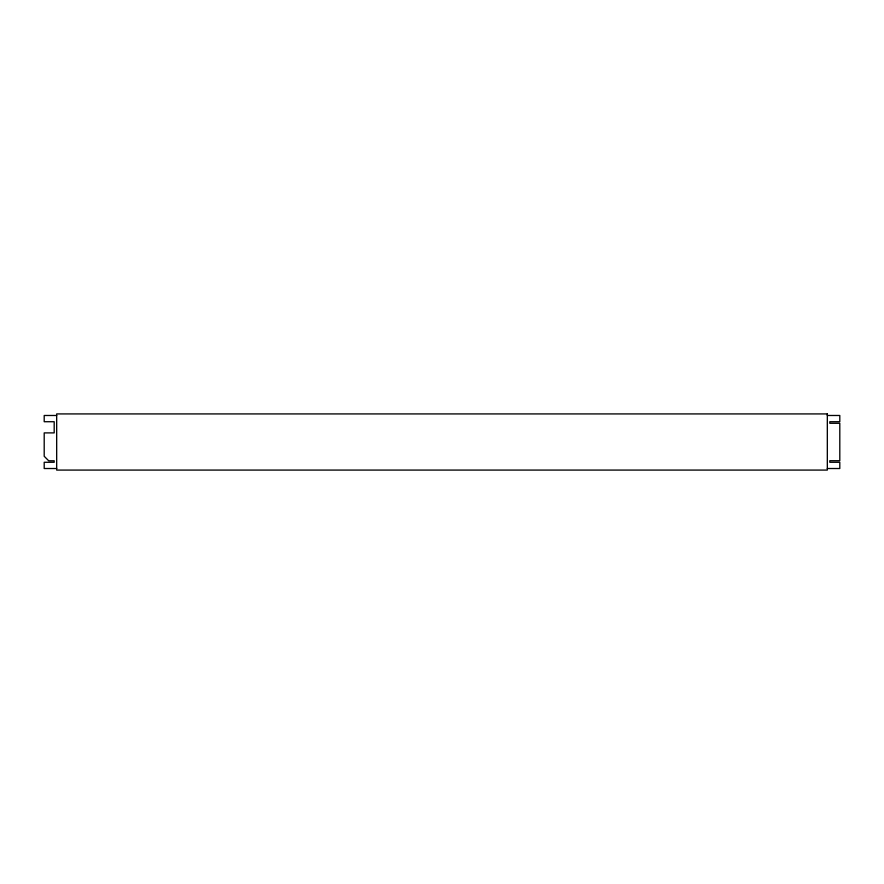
<?xml version="1.0" encoding="UTF-8"?>
<svg xmlns="http://www.w3.org/2000/svg" width="884" height="884" viewBox="0 0 884 884"><rect width="100%" height="100%" fill="white"/><g stroke="black" fill="none" stroke-linecap="round" stroke-linejoin="round"><path stroke-width="1.33" d="M56.675 415.48L44.2 415.48L44.2 421.723L54.189 421.723L54.189 432.895L44.2 432.895L44.2 456.277L48.697 460.785L54.189 460.785L54.189 462.277L44.2 462.277L44.2 468.52L56.675 468.52M827.325 415.48L839.8 415.48L839.8 421.723L829.811 421.723L829.811 423.281L839.8 423.281L839.8 460.719L829.811 460.719L829.811 462.277L839.8 462.277L839.8 468.52L827.325 468.52M827.325 413.922L56.675 413.922L56.675 470.078L827.325 470.078L827.325 413.922"/></g></svg>
